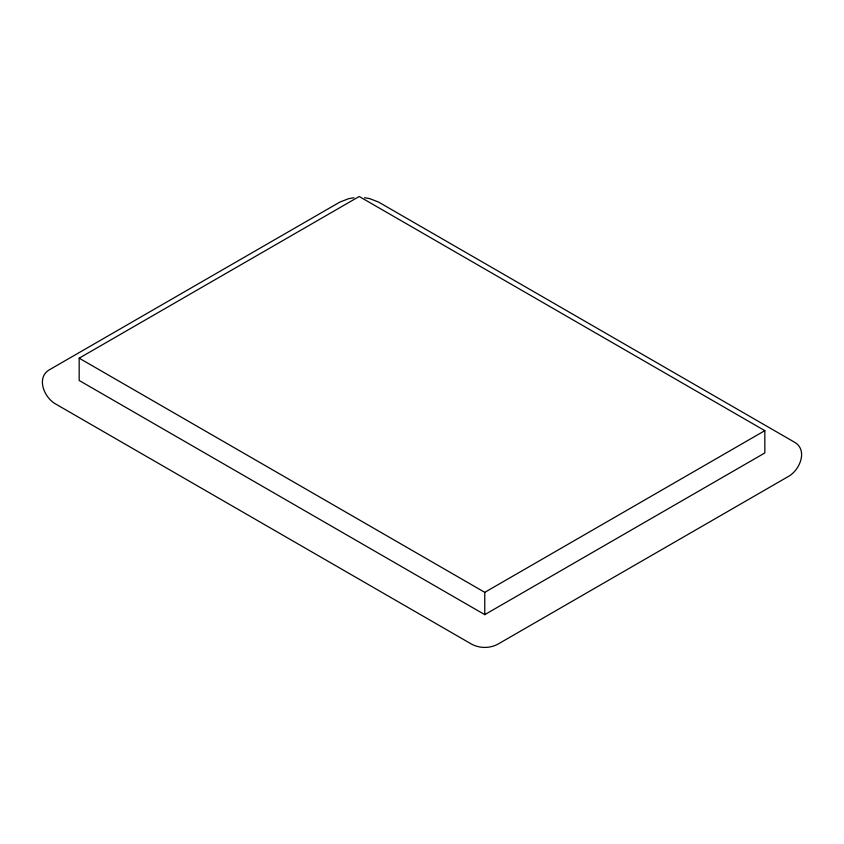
<?xml version="1.0" encoding="UTF-8"?>
<svg xmlns="http://www.w3.org/2000/svg" width="844" height="844" viewBox="0 0 844 844"><rect width="100%" height="100%" fill="white"/><g stroke="black" fill="none" stroke-linecap="round" stroke-linejoin="round"><path stroke-width="1.27" d="M79.167 358.172L359.227 196.483L764.833 430.651L764.833 452.954L484.772 614.643L79.167 380.475L79.167 358.172L484.772 592.34L764.833 430.651M353.9 197.739L348.772 198.635L339.91 202.054L50.197 369.324C35.406 377.004 44.141 397.893 55.862 404.128L471.11 643.866C479.487 648.614 490.047 648.614 498.424 643.866L788.138 476.607C799.859 470.372 808.594 449.483 793.803 441.802L378.545 202.054L369.683 198.635L364.555 197.739M484.772 592.34L484.772 614.643"/></g></svg>
